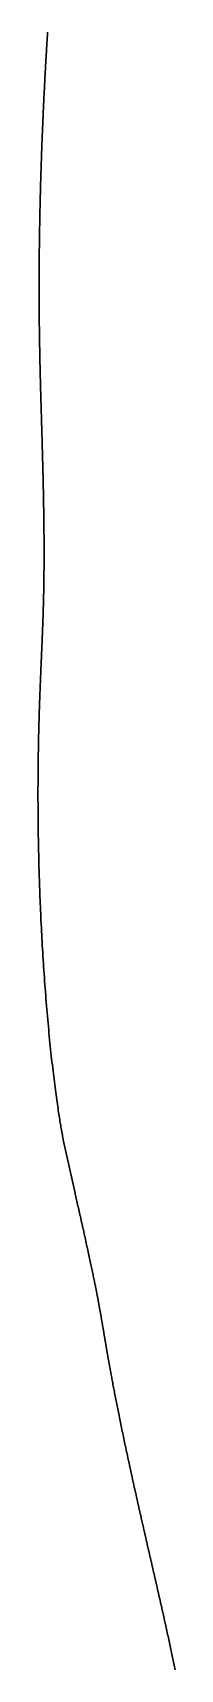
# Model space of a CAD drawing. Header units: inches. Extents: x 130170 to 284068, y 377793 to 804530.
# Drawn here: x 253816.7 to 253824, y 736692.6 to 736780 of the extents above; entities that cross this region are included whole.
import ezdxf

# ---------------------------------------------------------------- set-up
doc = ezdxf.new("R2010")
doc.units = ezdxf.units.IN
doc.header["$MEASUREMENT"] = 0
doc.layers.add('muni_il', color=7, linetype='Continuous')

msp = doc.modelspace()

# ---------------------------------------------------------------- linework, layer by layer
at = {"layer": 'muni_il'}
for points in [[(253817.194, 736780.073), (253817.19, 736780.019), (253817.187, 736779.965), (253817.184, 736779.91), (253817.18, 736779.856), (253817.177, 736779.802), (253817.174, 736779.747), (253817.17, 736779.692), (253817.167, 736779.637), (253817.163, 736779.582), (253817.16, 736779.527), (253817.157, 736779.471), (253817.153, 736779.416), (253817.15, 736779.36), (253817.147, 736779.304), (253817.143, 736779.248), (253817.14, 736779.192), (253817.137, 736779.135), (253817.133, 736779.079), (253817.13, 736779.022), (253817.127, 736778.965), (253817.123, 736778.908), (253817.12, 736778.851), (253817.117, 736778.794), (253817.113, 736778.736), (253817.11, 736778.679), (253817.107, 736778.621), (253817.103, 736778.563), (253817.1, 736778.505), (253817.097, 736778.447), (253817.094, 736778.388), (253817.09, 736778.33), (253817.087, 736778.271), (253817.084, 736778.212), (253817.08, 736778.153), (253817.077, 736778.094), (253817.074, 736778.035), (253817.071, 736777.976), (253817.067, 736777.916), (253817.064, 736777.856), (253817.061, 736777.796), (253817.058, 736777.736), (253817.054, 736777.676), (253817.051, 736777.616), (253817.048, 736777.555), (253817.045, 736777.495), (253817.042, 736777.434), (253817.039, 736777.373), (253817.035, 736777.312), (253817.032, 736777.251), (253817.029, 736777.189), (253817.026, 736777.128), (253817.023, 736777.066), (253817.02, 736777.004), (253817.016, 736776.942), (253817.013, 736776.88), (253817.01, 736776.818), (253817.007, 736776.755), (253817.004, 736776.693), (253817.001, 736776.63), (253816.998, 736776.568), (253816.995, 736776.505), (253816.992, 736776.442), (253816.989, 736776.378), (253816.986, 736776.315), (253816.983, 736776.251), (253816.98, 736776.188), (253816.977, 736776.124), (253816.974, 736776.06), (253816.971, 736775.996), (253816.968, 736775.932), (253816.965, 736775.868), (253816.962, 736775.803), (253816.959, 736775.739), (253816.956, 736775.674), (253816.953, 736775.61), (253816.95, 736775.545), (253816.948, 736775.48), (253816.945, 736775.415), (253816.942, 736775.349), (253816.939, 736775.284), (253816.936, 736775.219), (253816.934, 736775.153), (253816.931, 736775.087), (253816.928, 736775.022), (253816.925, 736774.956), (253816.922, 736774.89), (253816.92, 736774.824), (253816.917, 736774.758), (253816.914, 736774.691), (253816.912, 736774.625), (253816.909, 736774.558), (253816.906, 736774.492), (253816.904, 736774.425), (253816.901, 736774.358), (253816.899, 736774.292), (253816.896, 736774.225), (253816.893, 736774.158), (253816.891, 736774.091), (253816.888, 736774.023), (253816.886, 736773.956), (253816.883, 736773.889), (253816.881, 736773.821), (253816.879, 736773.754), (253816.876, 736773.686), (253816.874, 736773.619), (253816.871, 736773.551), (253816.869, 736773.484), (253816.867, 736773.416), (253816.864, 736773.348), (253816.862, 736773.28), (253816.86, 736773.212), (253816.857, 736773.144), (253816.855, 736773.076), (253816.853, 736773.008), (253816.85, 736772.94), (253816.848, 736772.872), (253816.846, 736772.804), (253816.844, 736772.735), (253816.842, 736772.667), (253816.84, 736772.599), (253816.838, 736772.53), (253816.835, 736772.462), (253816.833, 736772.394), (253816.831, 736772.325), (253816.829, 736772.257), (253816.827, 736772.189), (253816.825, 736772.12), (253816.823, 736772.052), (253816.821, 736771.983), (253816.82, 736771.915), (253816.818, 736771.846), (253816.816, 736771.778), (253816.814, 736771.709), (253816.812, 736771.641), (253816.81, 736771.572), (253816.809, 736771.504), (253816.807, 736771.435), (253816.805, 736771.367), (253816.803, 736771.299), (253816.802, 736771.23), (253816.8, 736771.162), (253816.798, 736771.094), (253816.797, 736771.025), (253816.795, 736770.957), (253816.793, 736770.889), (253816.792, 736770.821), (253816.79, 736770.753), (253816.789, 736770.684), (253816.787, 736770.616), (253816.786, 736770.548), (253816.784, 736770.48), (253816.783, 736770.412), (253816.782, 736770.345), (253816.78, 736770.277), (253816.779, 736770.209), (253816.777, 736770.141), (253816.776, 736770.074), (253816.775, 736770.006), (253816.774, 736769.939), (253816.772, 736769.871), (253816.771, 736769.804), (253816.77, 736769.737), (253816.769, 736769.67), (253816.768, 736769.602), (253816.766, 736769.536), (253816.765, 736769.469), (253816.764, 736769.402), (253816.763, 736769.335), (253816.762, 736769.268), (253816.761, 736769.202), (253816.76, 736769.135), (253816.759, 736769.069), (253816.758, 736769.003), (253816.758, 736768.937), (253816.757, 736768.871), (253816.756, 736768.805), (253816.755, 736768.739), (253816.754, 736768.673), (253816.753, 736768.607), (253816.753, 736768.542), (253816.752, 736768.477), (253816.751, 736768.411), (253816.75, 736768.346), (253816.75, 736768.281), (253816.749, 736768.216), (253816.748, 736768.152), (253816.748, 736768.087), (253816.747, 736768.022), (253816.747, 736767.958), (253816.746, 736767.894), (253816.746, 736767.83), (253816.745, 736767.766), (253816.745, 736767.702), (253816.744, 736767.638), (253816.744, 736767.575), (253816.744, 736767.512), (253816.743, 736767.448), (253816.743, 736767.385), (253816.742, 736767.322), (253816.742, 736767.259), (253816.742, 736767.197), (253816.742, 736767.134), (253816.741, 736767.072), (253816.741, 736767.01), (253816.741, 736766.948), (253816.741, 736766.886), (253816.741, 736766.824), (253816.74, 736766.762), (253816.74, 736766.701), (253816.74, 736766.64), (253816.74, 736766.579), (253816.74, 736766.518), (253816.74, 736766.457), (253816.74, 736766.396), (253816.74, 736766.336), (253816.74, 736766.275), (253816.74, 736766.215), (253816.74, 736766.155), (253816.74, 736766.095), (253816.741, 736766.036), (253816.741, 736765.976), (253816.741, 736765.917), (253816.741, 736765.857), (253816.741, 736765.798), (253816.741, 736765.74), (253816.742, 736765.681), (253816.742, 736765.622), (253816.742, 736765.564), (253816.742, 736765.506), (253816.743, 736765.448), (253816.743, 736765.39), (253816.743, 736765.332), (253816.744, 736765.274), (253816.744, 736765.217), (253816.745, 736765.16), (253816.745, 736765.103), (253816.745, 736765.046), (253816.746, 736764.989), (253816.746, 736764.932), (253816.747, 736764.876), (253816.747, 736764.82), (253816.748, 736764.764), (253816.748, 736764.708), (253816.749, 736764.652), (253816.749, 736764.596), (253816.75, 736764.541), (253816.751, 736764.485), (253816.751, 736764.43), (253816.752, 736764.375), (253816.753, 736764.32), (253816.753, 736764.265), (253816.754, 736764.211), (253816.755, 736764.156), (253816.755, 736764.102), (253816.756, 736764.048), (253816.757, 736763.993), (253816.758, 736763.94), (253816.758, 736763.886), (253816.759, 736763.832), (253816.76, 736763.779), (253816.761, 736763.725), (253816.762, 736763.672), (253816.762, 736763.619), (253816.763, 736763.566), (253816.764, 736763.513), (253816.765, 736763.461), (253816.766, 736763.408), (253816.767, 736763.356), (253816.768, 736763.303), (253816.769, 736763.251), (253816.77, 736763.199), (253816.771, 736763.147), (253816.772, 736763.095), (253816.773, 736763.044), (253816.774, 736762.992), (253816.775, 736762.94), (253816.776, 736762.889), (253816.777, 736762.838), (253816.778, 736762.787), (253816.779, 736762.736), (253816.78, 736762.685), (253816.781, 736762.634), (253816.782, 736762.583), (253816.783, 736762.532), (253816.784, 736762.482), (253816.785, 736762.431), (253816.786, 736762.381), (253816.787, 736762.331), (253816.788, 736762.281), (253816.79, 736762.23), (253816.791, 736762.18), (253816.792, 736762.13), (253816.793, 736762.08), (253816.794, 736762.031), (253816.796, 736761.981), (253816.797, 736761.931), (253816.798, 736761.882), (253816.799, 736761.832), (253816.8, 736761.783), (253816.802, 736761.734), (253816.803, 736761.684), (253816.804, 736761.635), (253816.805, 736761.586), (253816.807, 736761.537), (253816.808, 736761.488), (253816.809, 736761.439), (253816.81, 736761.39), (253816.812, 736761.341), (253816.813, 736761.292), (253816.814, 736761.243), (253816.816, 736761.195), (253816.817, 736761.146), (253816.818, 736761.097), (253816.819, 736761.049), (253816.821, 736761), (253816.822, 736760.952), (253816.823, 736760.903), (253816.825, 736760.854), (253816.826, 736760.806), (253816.827, 736760.758), (253816.829, 736760.709), (253816.83, 736760.661), (253816.831, 736760.613), (253816.833, 736760.564), (253816.834, 736760.516), (253816.836, 736760.468), (253816.837, 736760.419), (253816.838, 736760.371), (253816.84, 736760.323), (253816.841, 736760.275), (253816.842, 736760.227), (253816.844, 736760.178), (253816.845, 736760.13), (253816.847, 736760.082), (253816.848, 736760.034), (253816.849, 736759.986), (253816.851, 736759.937), (253816.852, 736759.889), (253816.854, 736759.841), (253816.855, 736759.793), (253816.856, 736759.745), (253816.858, 736759.696), (253816.859, 736759.648), (253816.861, 736759.6), (253816.862, 736759.552), (253816.864, 736759.504), (253816.865, 736759.455), (253816.866, 736759.407), (253816.868, 736759.359), (253816.869, 736759.311), (253816.871, 736759.262), (253816.872, 736759.214), (253816.873, 736759.166), (253816.875, 736759.117), (253816.876, 736759.069), (253816.878, 736759.02), (253816.879, 736758.972), (253816.88, 736758.924), (253816.882, 736758.875), (253816.883, 736758.827), (253816.885, 736758.778), (253816.886, 736758.73), (253816.888, 736758.681), (253816.889, 736758.633), (253816.89, 736758.584), (253816.892, 736758.535), (253816.893, 736758.487), (253816.895, 736758.438), (253816.896, 736758.389), (253816.897, 736758.341), (253816.899, 736758.292), (253816.9, 736758.243), (253816.901, 736758.194), (253816.903, 736758.145), (253816.904, 736758.096), (253816.905, 736758.047), (253816.907, 736757.999), (253816.908, 736757.95), (253816.91, 736757.9), (253816.911, 736757.851), (253816.912, 736757.802), (253816.914, 736757.753), (253816.915, 736757.704), (253816.916, 736757.655), (253816.918, 736757.606), (253816.919, 736757.556), (253816.92, 736757.507), (253816.922, 736757.458), (253816.923, 736757.408), (253816.924, 736757.359), (253816.926, 736757.31), (253816.927, 736757.26), (253816.928, 736757.211), (253816.93, 736757.161), (253816.931, 736757.112), (253816.932, 736757.062), (253816.934, 736757.012), (253816.935, 736756.963), (253816.936, 736756.913), (253816.937, 736756.863), (253816.939, 736756.814), (253816.94, 736756.764), (253816.941, 736756.714), (253816.942, 736756.664), (253816.943, 736756.614), (253816.945, 736756.564), (253816.946, 736756.514), (253816.947, 736756.464), (253816.948, 736756.415), (253816.95, 736756.365), (253816.951, 736756.315), (253816.952, 736756.264), (253816.953, 736756.214), (253816.954, 736756.164), (253816.955, 736756.114), (253816.956, 736756.064), (253816.957, 736756.014), (253816.959, 736755.964), (253816.96, 736755.913), (253816.961, 736755.863), (253816.962, 736755.813), (253816.963, 736755.763), (253816.964, 736755.712), (253816.965, 736755.662), (253816.966, 736755.612), (253816.967, 736755.561), (253816.968, 736755.511), (253816.969, 736755.461), (253816.97, 736755.41), (253816.971, 736755.36), (253816.972, 736755.309), (253816.973, 736755.259), (253816.974, 736755.209), (253816.975, 736755.158), (253816.976, 736755.108), (253816.977, 736755.057), (253816.978, 736755.007), (253816.979, 736754.956), (253816.98, 736754.906), (253816.981, 736754.855), (253816.982, 736754.805), (253816.982, 736754.754), (253816.983, 736754.704), (253816.984, 736754.653), (253816.985, 736754.603), (253816.986, 736754.552), (253816.986, 736754.502), (253816.987, 736754.451), (253816.988, 736754.401), (253816.989, 736754.35), (253816.99, 736754.299), (253816.99, 736754.249), (253816.991, 736754.199), (253816.992, 736754.148), (253816.992, 736754.098), (253816.993, 736754.047), (253816.994, 736753.997), (253816.994, 736753.946), (253816.995, 736753.896), (253816.995, 736753.845), (253816.996, 736753.795), (253816.997, 736753.744), (253816.997, 736753.694), (253816.998, 736753.643), (253816.998, 736753.593), (253816.999, 736753.543), (253816.999, 736753.492), (253817, 736753.442), (253817, 736753.391), (253817.001, 736753.341), (253817.001, 736753.291), (253817.001, 736753.24), (253817.002, 736753.19), (253817.002, 736753.14), (253817.002, 736753.09), (253817.003, 736753.039), (253817.003, 736752.989), (253817.003, 736752.939), (253817.004, 736752.888), (253817.004, 736752.838), (253817.004, 736752.788), (253817.004, 736752.738), (253817.005, 736752.688), (253817.005, 736752.638), (253817.005, 736752.588), (253817.005, 736752.538), (253817.005, 736752.488), (253817.005, 736752.438), (253817.005, 736752.387), (253817.005, 736752.337), (253817.005, 736752.287), (253817.005, 736752.237), (253817.005, 736752.188), (253817.005, 736752.137), (253817.005, 736752.088), (253817.005, 736752.038), (253817.005, 736751.988), (253817.005, 736751.938), (253817.005, 736751.888), (253817.005, 736751.838), (253817.004, 736751.788), (253817.004, 736751.739), (253817.004, 736751.689), (253817.004, 736751.639), (253817.004, 736751.589), (253817.003, 736751.539), (253817.003, 736751.49), (253817.003, 736751.44), (253817.002, 736751.39), (253817.002, 736751.341), (253817.001, 736751.291), (253817.001, 736751.241), (253817, 736751.191), (253817, 736751.142), (253816.999, 736751.092), (253816.999, 736751.042), (253816.998, 736750.992), (253816.998, 736750.943), (253816.997, 736750.893), (253816.997, 736750.843), (253816.996, 736750.794), (253816.995, 736750.744), (253816.994, 736750.694), (253816.994, 736750.645), (253816.993, 736750.595), (253816.992, 736750.545), (253816.991, 736750.495), (253816.991, 736750.445), (253816.99, 736750.396), (253816.989, 736750.346), (253816.988, 736750.296), (253816.987, 736750.246), (253816.986, 736750.196), (253816.985, 736750.146), (253816.984, 736750.096), (253816.983, 736750.046), (253816.982, 736749.996), (253816.981, 736749.946), (253816.98, 736749.896), (253816.978, 736749.845), (253816.977, 736749.795), (253816.976, 736749.745), (253816.975, 736749.695), (253816.974, 736749.644), (253816.972, 736749.594), (253816.971, 736749.543), (253816.97, 736749.493), (253816.968, 736749.442), (253816.967, 736749.391), (253816.965, 736749.34), (253816.964, 736749.289), (253816.963, 736749.238), (253816.961, 736749.187), (253816.959, 736749.136), (253816.958, 736749.085), (253816.956, 736749.033), (253816.955, 736748.982), (253816.953, 736748.93), (253816.951, 736748.879), (253816.95, 736748.827), (253816.948, 736748.775), (253816.946, 736748.723), (253816.944, 736748.67), (253816.943, 736748.618), (253816.941, 736748.566), (253816.939, 736748.513), (253816.937, 736748.46), (253816.935, 736748.407), (253816.933, 736748.354), (253816.931, 736748.3), (253816.929, 736748.247), (253816.927, 736748.193), (253816.925, 736748.139), (253816.923, 736748.085), (253816.921, 736748.031), (253816.919, 736747.976), (253816.917, 736747.922), (253816.915, 736747.867), (253816.912, 736747.811), (253816.91, 736747.756), (253816.908, 736747.7), (253816.905, 736747.644), (253816.903, 736747.588), (253816.901, 736747.532), (253816.899, 736747.475), (253816.896, 736747.418), (253816.894, 736747.361), (253816.891, 736747.303), (253816.889, 736747.245), (253816.886, 736747.187), (253816.884, 736747.128), (253816.882, 736747.07), (253816.879, 736747.01), (253816.876, 736746.951), (253816.874, 736746.891), (253816.871, 736746.83), (253816.869, 736746.77), (253816.866, 736746.709), (253816.863, 736746.647), (253816.861, 736746.585), (253816.858, 736746.523), (253816.855, 736746.46), (253816.853, 736746.397), (253816.85, 736746.333), (253816.847, 736746.269), (253816.844, 736746.205), (253816.841, 736746.14), (253816.839, 736746.074), (253816.836, 736746.008), (253816.833, 736745.942), (253816.83, 736745.874), (253816.827, 736745.807), (253816.824, 736745.739), (253816.822, 736745.67), (253816.819, 736745.6), (253816.816, 736745.531), (253816.813, 736745.46), (253816.81, 736745.389), (253816.807, 736745.317), (253816.804, 736745.245), (253816.801, 736745.171), (253816.798, 736745.098), (253816.795, 736745.023), (253816.793, 736744.948), (253816.79, 736744.872), (253816.787, 736744.796), (253816.784, 736744.718), (253816.781, 736744.64), (253816.778, 736744.561), (253816.775, 736744.482), (253816.772, 736744.401), (253816.769, 736744.32), (253816.766, 736744.238), (253816.763, 736744.155), (253816.761, 736744.071), (253816.758, 736743.986), (253816.755, 736743.901), (253816.752, 736743.814), (253816.749, 736743.727), (253816.747, 736743.638), (253816.744, 736743.549), (253816.741, 736743.459), (253816.739, 736743.368), (253816.736, 736743.275), (253816.733, 736743.182), (253816.731, 736743.088), (253816.728, 736742.992), (253816.725, 736742.896), (253816.723, 736742.798), (253816.721, 736742.7), (253816.718, 736742.6), (253816.716, 736742.5), (253816.713, 736742.398), (253816.711, 736742.295), (253816.709, 736742.19), (253816.707, 736742.085), (253816.705, 736741.978), (253816.703, 736741.871), (253816.701, 736741.762), (253816.699, 736741.651), (253816.697, 736741.54), (253816.695, 736741.427), (253816.694, 736741.313), (253816.692, 736741.198), (253816.691, 736741.081), (253816.689, 736740.963), (253816.688, 736740.844), (253816.687, 736740.723), (253816.686, 736740.601), (253816.684, 736740.478), (253816.684, 736740.353), (253816.683, 736740.227), (253816.682, 736740.1), (253816.681, 736739.971), (253816.681, 736739.841), (253816.68, 736739.71), (253816.68, 736739.577), (253816.68, 736739.442), (253816.68, 736739.307), (253816.68, 736739.169), (253816.68, 736739.031), (253816.681, 736738.891), (253816.681, 736738.749), (253816.682, 736738.606), (253816.683, 736738.462), (253816.684, 736738.316), (253816.685, 736738.169), (253816.686, 736738.021), (253816.688, 736737.871), (253816.689, 736737.719), (253816.691, 736737.566), (253816.693, 736737.412), (253816.696, 736737.256), (253816.698, 736737.099), (253816.701, 736736.941), (253816.703, 736736.781), (253816.706, 736736.62), (253816.71, 736736.457), (253816.713, 736736.294), (253816.717, 736736.128), (253816.721, 736735.962), (253816.725, 736735.794), (253816.729, 736735.625), (253816.734, 736735.455), (253816.738, 736735.284), (253816.743, 736735.111), (253816.749, 736734.937), (253816.754, 736734.762), (253816.76, 736734.586), (253816.766, 736734.409), (253816.772, 736734.231), (253816.779, 736734.052), (253816.786, 736733.871), (253816.793, 736733.69), (253816.8, 736733.508), (253816.808, 736733.325), (253816.816, 736733.141), (253816.824, 736732.956), (253816.832, 736732.771), (253816.841, 736732.585), (253816.85, 736732.398), (253816.859, 736732.21), (253816.869, 736732.022), (253816.879, 736731.834), (253816.889, 736731.645), (253816.899, 736731.455), (253816.91, 736731.265), (253816.921, 736731.075), (253816.933, 736730.884), (253816.944, 736730.693), (253816.956, 736730.503), (253816.968, 736730.312), (253816.981, 736730.121), (253816.994, 736729.93), (253817.007, 736729.739), (253817.02, 736729.548), (253817.034, 736729.357), (253817.048, 736729.167), (253817.062, 736728.977), (253817.076, 736728.788), (253817.091, 736728.599), (253817.106, 736728.411), (253817.121, 736728.223), (253817.136, 736728.036), (253817.152, 736727.85), (253817.168, 736727.664), (253817.184, 736727.48), (253817.201, 736727.297), (253817.217, 736727.114), (253817.234, 736726.933), (253817.251, 736726.754), (253817.268, 736726.575), (253817.285, 736726.398), (253817.303, 736726.223), (253817.32, 736726.049), (253817.338, 736725.877), (253817.356, 736725.706), (253817.374, 736725.538), (253817.392, 736725.371), (253817.41, 736725.206), (253817.428, 736725.044), (253817.447, 736724.883), (253817.465, 736724.725), (253817.483, 736724.569), (253817.502, 736724.415), (253817.52, 736724.264), (253817.538, 736724.116), (253817.557, 736723.97), (253817.575, 736723.827), (253817.593, 736723.687), (253817.611, 736723.549), (253817.629, 736723.414), (253817.646, 736723.283), (253817.664, 736723.154), (253817.681, 736723.029), (253817.698, 736722.907), (253817.715, 736722.788), (253817.732, 736722.672), (253817.749, 736722.56), (253817.765, 736722.451), (253817.781, 736722.345), (253817.796, 736722.243), (253817.811, 736722.145), (253817.826, 736722.05), (253817.841, 736721.959), (253817.855, 736721.871), (253817.868, 736721.787), (253817.882, 736721.706), (253817.895, 736721.63), (253817.907, 736721.556), (253817.919, 736721.487), (253817.93, 736721.421), (253817.941, 736721.358), (253817.952, 736721.299), (253817.962, 736721.244), (253817.971, 736721.191), (253817.98, 736721.143), (253817.989, 736721.097), (253817.997, 736721.054), (253818.004, 736721.015), (253818.011, 736720.978), (253818.018, 736720.944), (253818.024, 736720.912), (253818.029, 736720.883), (253818.657, 736718.022), (253818.672, 736717.958), (253818.682, 736717.914), (253818.694, 736717.862), (253818.708, 736717.803), (253818.723, 736717.738), (253818.739, 736717.667), (253818.756, 736717.592), (253818.774, 736717.513), (253818.793, 736717.429), (253818.813, 736717.342), (253818.834, 736717.252), (253818.854, 736717.16), (253818.876, 736717.066), (253818.898, 736716.969), (253818.92, 736716.872), (253818.942, 736716.773), (253818.964, 736716.673), (253818.987, 736716.572), (253819.01, 736716.47), (253819.033, 736716.369), (253819.055, 736716.267), (253819.078, 736716.165), (253819.101, 736716.064), (253819.123, 736715.963), (253819.146, 736715.862), (253819.168, 736715.761), (253819.19, 736715.662), (253819.212, 736715.563), (253819.233, 736715.465), (253819.255, 736715.368), (253819.276, 736715.272), (253819.296, 736715.177), (253819.317, 736715.083), (253819.337, 736714.99), (253819.357, 736714.899), (253819.377, 736714.808), (253819.396, 736714.719), (253819.415, 736714.631), (253819.434, 736714.544), (253819.452, 736714.459), (253819.47, 736714.374), (253819.488, 736714.291), (253819.505, 736714.21), (253819.522, 736714.129), (253819.539, 736714.05), (253819.555, 736713.972), (253819.572, 736713.896), (253819.587, 736713.82), (253819.603, 736713.746), (253819.618, 736713.673), (253819.633, 736713.601), (253819.648, 736713.531), (253819.662, 736713.461), (253819.676, 736713.393), (253819.69, 736713.325), (253819.703, 736713.259), (253819.716, 736713.194), (253819.729, 736713.13), (253819.742, 736713.067), (253819.755, 736713.004), (253819.767, 736712.943), (253819.779, 736712.883), (253819.791, 736712.823), (253819.802, 736712.765), (253819.813, 736712.707), (253819.824, 736712.65), (253819.835, 736712.594), (253819.846, 736712.538), (253819.857, 736712.484), (253819.867, 736712.43), (253819.877, 736712.376), (253819.887, 736712.324), (253819.897, 736712.272), (253819.907, 736712.22), (253819.916, 736712.169), (253819.925, 736712.118), (253819.935, 736712.068), (253819.944, 736712.019), (253819.953, 736711.97), (253819.962, 736711.921), (253819.97, 736711.873), (253819.979, 736711.825), (253819.987, 736711.777), (253819.996, 736711.73), (253820.004, 736711.683), (253820.013, 736711.636), (253820.021, 736711.589), (253820.029, 736711.543), (253820.037, 736711.497), (253820.045, 736711.451), (253820.053, 736711.405), (253820.061, 736711.359), (253820.069, 736711.313), (253820.077, 736711.267), (253820.084, 736711.221), (253820.092, 736711.176), (253820.1, 736711.13), (253820.108, 736711.084), (253820.116, 736711.038), (253820.123, 736710.992), (253820.131, 736710.946), (253820.139, 736710.9), (253820.147, 736710.853), (253820.155, 736710.807), (253820.163, 736710.76), (253820.17, 736710.713), (253820.178, 736710.666), (253820.186, 736710.618), (253820.194, 736710.57), (253820.202, 736710.522), (253820.21, 736710.474), (253820.219, 736710.425), (253820.227, 736710.376), (253820.235, 736710.327), (253820.243, 736710.277), (253820.252, 736710.226), (253820.26, 736710.176), (253820.269, 736710.124), (253820.278, 736710.073), (253820.287, 736710.021), (253820.295, 736709.968), (253820.304, 736709.915), (253820.314, 736709.861), (253820.323, 736709.807), (253820.332, 736709.752), (253820.342, 736709.697), (253820.351, 736709.641), (253820.361, 736709.585), (253820.371, 736709.528), (253820.381, 736709.47), (253820.391, 736709.412), (253820.401, 736709.353), (253820.412, 736709.294), (253820.422, 736709.233), (253820.433, 736709.173), (253820.444, 736709.111), (253820.455, 736709.049), (253820.466, 736708.986), (253820.477, 736708.922), (253820.489, 736708.858), (253820.5, 736708.793), (253820.512, 736708.727), (253820.524, 736708.661), (253820.536, 736708.594), (253820.549, 736708.526), (253820.561, 736708.457), (253820.574, 736708.388), (253820.587, 736708.318), (253820.6, 736708.247), (253820.613, 736708.175), (253820.627, 736708.102), (253820.64, 736708.029), (253820.654, 736707.955), (253820.668, 736707.881), (253820.683, 736707.805), (253820.697, 736707.729), (253820.712, 736707.652), (253820.726, 736707.574), (253820.741, 736707.496), (253820.757, 736707.417), (253820.772, 736707.337), (253820.788, 736707.256), (253820.803, 736707.174), (253820.819, 736707.092), (253820.836, 736707.009), (253820.852, 736706.926), (253820.869, 736706.841), (253820.885, 736706.756), (253820.903, 736706.67), (253820.92, 736706.584), (253820.937, 736706.496), (253820.955, 736706.408), (253820.972, 736706.319), (253820.99, 736706.23), (253821.009, 736706.14), (253821.027, 736706.049), (253821.046, 736705.958), (253821.064, 736705.866), (253821.083, 736705.773), (253821.102, 736705.68), (253821.122, 736705.586), (253821.141, 736705.491), (253821.161, 736705.396), (253821.181, 736705.3), (253821.201, 736705.204), (253821.221, 736705.107), (253821.241, 736705.009), (253821.262, 736704.911), (253821.283, 736704.812), (253821.303, 736704.713), (253821.324, 736704.614), (253821.346, 736704.513), (253821.367, 736704.413), (253821.389, 736704.311), (253821.41, 736704.21), (253821.432, 736704.108), (253821.454, 736704.005), (253821.476, 736703.902), (253821.498, 736703.799), (253821.521, 736703.695), (253821.543, 736703.591), (253821.566, 736703.487), (253821.589, 736703.382), (253821.611, 736703.276), (253821.635, 736703.171), (253821.658, 736703.065), (253821.681, 736702.959), (253821.704, 736702.852), (253821.728, 736702.746), (253821.751, 736702.639), (253821.775, 736702.531), (253821.799, 736702.424), (253821.822, 736702.316), (253821.846, 736702.208), (253821.87, 736702.1), (253821.894, 736701.992), (253821.919, 736701.884), (253821.943, 736701.775), (253821.967, 736701.667), (253821.991, 736701.558), (253822.016, 736701.449), (253822.04, 736701.34), (253822.065, 736701.231), (253822.089, 736701.122), (253822.114, 736701.013), (253822.139, 736700.904), (253822.163, 736700.795), (253822.188, 736700.686), (253822.213, 736700.577), (253822.237, 736700.467), (253822.262, 736700.358), (253822.287, 736700.249), (253822.311, 736700.14), (253822.336, 736700.031), (253822.361, 736699.923), (253822.386, 736699.814), (253822.411, 736699.705), (253822.435, 736699.597), (253822.46, 736699.489), (253822.485, 736699.38), (253822.51, 736699.272), (253822.534, 736699.165), (253822.559, 736699.057), (253822.583, 736698.95), (253822.608, 736698.842), (253822.633, 736698.735), (253822.657, 736698.629), (253822.681, 736698.522), (253822.706, 736698.416), (253822.73, 736698.31), (253822.754, 736698.204), (253822.778, 736698.098), (253822.803, 736697.993), (253822.827, 736697.888), (253822.851, 736697.784), (253822.874, 736697.679), (253822.898, 736697.575), (253822.922, 736697.472), (253822.946, 736697.368), (253822.969, 736697.265), (253822.993, 736697.163), (253823.016, 736697.06), (253823.039, 736696.958), (253823.062, 736696.857), (253823.085, 736696.756), (253823.108, 736696.655), (253823.131, 736696.554), (253823.154, 736696.454), (253823.177, 736696.354), (253823.199, 736696.255), (253823.221, 736696.156), (253823.244, 736696.058), (253823.266, 736695.96), (253823.288, 736695.862), (253823.31, 736695.765), (253823.331, 736695.668), (253823.353, 736695.572), (253823.374, 736695.476), (253823.396, 736695.38), (253823.417, 736695.285), (253823.438, 736695.191), (253823.459, 736695.097), (253823.479, 736695.003), (253823.5, 736694.91), (253823.52, 736694.817), (253823.541, 736694.724), (253823.561, 736694.632), (253823.581, 736694.541), (253823.6, 736694.45), (253823.62, 736694.359), (253823.64, 736694.269), (253823.659, 736694.179), (253823.678, 736694.09), (253823.697, 736694.001), (253823.716, 736693.913), (253823.735, 736693.825), (253823.753, 736693.738), (253823.771, 736693.65), (253823.79, 736693.564), (253823.808, 736693.478), (253823.825, 736693.392), (253823.843, 736693.307), (253823.86, 736693.222), (253823.878, 736693.138), (253823.895, 736693.054), (253823.912, 736692.97), (253823.929, 736692.887), (253823.945, 736692.805), (253823.962, 736692.722), (253823.978, 736692.64), (253823.994, 736692.559)], [(253823.994, 736692.559), (253823.978, 736692.64), (253823.962, 736692.722), (253823.945, 736692.805), (253823.929, 736692.887), (253823.912, 736692.97), (253823.895, 736693.054), (253823.878, 736693.138), (253823.86, 736693.222), (253823.843, 736693.307), (253823.825, 736693.392), (253823.808, 736693.478), (253823.79, 736693.564), (253823.771, 736693.65), (253823.753, 736693.738), (253823.735, 736693.825), (253823.716, 736693.913), (253823.697, 736694.001), (253823.678, 736694.09), (253823.659, 736694.179), (253823.64, 736694.269), (253823.62, 736694.359), (253823.6, 736694.45), (253823.581, 736694.541), (253823.561, 736694.632), (253823.541, 736694.724), (253823.52, 736694.817), (253823.5, 736694.91), (253823.479, 736695.003), (253823.459, 736695.097), (253823.438, 736695.191), (253823.417, 736695.285), (253823.396, 736695.38), (253823.374, 736695.476), (253823.353, 736695.572), (253823.331, 736695.668), (253823.31, 736695.765), (253823.288, 736695.862), (253823.266, 736695.96), (253823.244, 736696.058), (253823.221, 736696.156), (253823.199, 736696.255), (253823.177, 736696.354), (253823.154, 736696.454), (253823.131, 736696.554), (253823.108, 736696.655), (253823.085, 736696.756), (253823.062, 736696.857), (253823.039, 736696.958), (253823.016, 736697.06), (253822.993, 736697.163), (253822.969, 736697.265), (253822.946, 736697.368), (253822.922, 736697.472), (253822.898, 736697.575), (253822.874, 736697.679), (253822.851, 736697.784), (253822.827, 736697.888), (253822.803, 736697.993), (253822.778, 736698.098), (253822.754, 736698.204), (253822.73, 736698.31), (253822.706, 736698.416), (253822.681, 736698.522), (253822.657, 736698.629), (253822.633, 736698.735), (253822.608, 736698.842), (253822.583, 736698.95), (253822.559, 736699.057), (253822.534, 736699.165), (253822.51, 736699.272), (253822.485, 736699.38), (253822.46, 736699.489), (253822.435, 736699.597), (253822.411, 736699.705), (253822.386, 736699.814), (253822.361, 736699.923), (253822.336, 736700.031), (253822.311, 736700.14), (253822.287, 736700.249), (253822.262, 736700.358), (253822.237, 736700.467), (253822.213, 736700.577), (253822.188, 736700.686), (253822.163, 736700.795), (253822.139, 736700.904), (253822.114, 736701.013), (253822.089, 736701.122), (253822.065, 736701.231), (253822.04, 736701.34), (253822.016, 736701.449), (253821.991, 736701.558), (253821.967, 736701.667), (253821.943, 736701.775), (253821.919, 736701.884), (253821.894, 736701.992), (253821.87, 736702.1), (253821.846, 736702.208), (253821.822, 736702.316), (253821.799, 736702.424), (253821.775, 736702.531), (253821.751, 736702.639), (253821.728, 736702.746), (253821.704, 736702.852), (253821.681, 736702.959), (253821.658, 736703.065), (253821.635, 736703.171), (253821.611, 736703.276), (253821.589, 736703.382), (253821.566, 736703.487), (253821.543, 736703.591), (253821.521, 736703.695), (253821.498, 736703.799), (253821.476, 736703.902), (253821.454, 736704.005), (253821.432, 736704.108), (253821.41, 736704.21), (253821.389, 736704.311), (253821.367, 736704.413), (253821.346, 736704.513), (253821.324, 736704.614), (253821.303, 736704.713), (253821.283, 736704.812), (253821.262, 736704.911), (253821.241, 736705.009), (253821.221, 736705.107), (253821.201, 736705.204), (253821.181, 736705.3), (253821.161, 736705.396), (253821.141, 736705.491), (253821.122, 736705.586), (253821.102, 736705.68), (253821.083, 736705.773), (253821.064, 736705.866), (253821.046, 736705.958), (253821.027, 736706.049), (253821.009, 736706.14), (253820.99, 736706.23), (253820.972, 736706.319), (253820.955, 736706.408), (253820.937, 736706.496), (253820.92, 736706.584), (253820.903, 736706.67), (253820.885, 736706.756), (253820.869, 736706.841), (253820.852, 736706.926), (253820.836, 736707.009), (253820.819, 736707.092), (253820.803, 736707.174), (253820.788, 736707.256), (253820.772, 736707.337), (253820.757, 736707.417), (253820.741, 736707.496), (253820.726, 736707.574), (253820.712, 736707.652), (253820.697, 736707.729), (253820.683, 736707.805), (253820.668, 736707.881), (253820.654, 736707.955), (253820.64, 736708.029), (253820.627, 736708.102), (253820.613, 736708.175), (253820.6, 736708.247), (253820.587, 736708.318), (253820.574, 736708.388), (253820.561, 736708.457), (253820.549, 736708.526), (253820.536, 736708.594), (253820.524, 736708.661), (253820.512, 736708.727), (253820.5, 736708.793), (253820.489, 736708.858), (253820.477, 736708.922), (253820.466, 736708.986), (253820.455, 736709.049), (253820.444, 736709.111), (253820.433, 736709.173), (253820.422, 736709.233), (253820.412, 736709.294), (253820.401, 736709.353), (253820.391, 736709.412), (253820.381, 736709.47), (253820.371, 736709.528), (253820.361, 736709.585), (253820.351, 736709.641), (253820.342, 736709.697), (253820.332, 736709.752), (253820.323, 736709.807), (253820.314, 736709.861), (253820.304, 736709.915), (253820.295, 736709.968), (253820.287, 736710.021), (253820.278, 736710.073), (253820.269, 736710.124), (253820.26, 736710.176), (253820.252, 736710.226), (253820.243, 736710.277), (253820.235, 736710.327), (253820.227, 736710.376), (253820.219, 736710.425), (253820.21, 736710.474), (253820.202, 736710.522), (253820.194, 736710.57), (253820.186, 736710.618), (253820.178, 736710.666), (253820.17, 736710.713), (253820.163, 736710.76), (253820.155, 736710.807), (253820.147, 736710.853), (253820.139, 736710.9), (253820.131, 736710.946), (253820.123, 736710.992), (253820.116, 736711.038), (253820.108, 736711.084), (253820.1, 736711.13), (253820.092, 736711.176), (253820.084, 736711.221), (253820.077, 736711.267), (253820.069, 736711.313), (253820.061, 736711.359), (253820.053, 736711.405), (253820.045, 736711.451), (253820.037, 736711.497), (253820.029, 736711.543), (253820.021, 736711.589), (253820.013, 736711.636), (253820.004, 736711.683), (253819.996, 736711.73), (253819.987, 736711.777), (253819.979, 736711.825), (253819.97, 736711.873), (253819.962, 736711.921), (253819.953, 736711.97), (253819.944, 736712.019), (253819.935, 736712.068), (253819.925, 736712.118), (253819.916, 736712.169), (253819.907, 736712.22), (253819.897, 736712.272), (253819.887, 736712.324), (253819.877, 736712.376), (253819.867, 736712.43), (253819.857, 736712.484), (253819.846, 736712.538), (253819.835, 736712.594), (253819.824, 736712.65), (253819.813, 736712.707), (253819.802, 736712.765), (253819.791, 736712.823), (253819.779, 736712.883), (253819.767, 736712.943), (253819.755, 736713.004), (253819.742, 736713.067), (253819.729, 736713.13), (253819.716, 736713.194), (253819.703, 736713.259), (253819.69, 736713.325), (253819.676, 736713.393), (253819.662, 736713.461), (253819.648, 736713.531), (253819.633, 736713.601), (253819.618, 736713.673), (253819.603, 736713.746), (253819.587, 736713.82), (253819.572, 736713.896), (253819.555, 736713.972), (253819.539, 736714.05), (253819.522, 736714.129), (253819.505, 736714.21), (253819.488, 736714.291), (253819.47, 736714.374), (253819.452, 736714.459), (253819.434, 736714.544), (253819.415, 736714.631), (253819.396, 736714.719), (253819.377, 736714.808), (253819.357, 736714.899), (253819.337, 736714.99), (253819.317, 736715.083), (253819.296, 736715.177), (253819.276, 736715.272), (253819.255, 736715.368), (253819.233, 736715.465), (253819.212, 736715.563), (253819.19, 736715.662), (253819.168, 736715.761), (253819.146, 736715.862), (253819.123, 736715.963), (253819.101, 736716.064), (253819.078, 736716.165), (253819.055, 736716.267), (253819.033, 736716.369), (253819.01, 736716.47), (253818.987, 736716.572), (253818.964, 736716.673), (253818.942, 736716.773), (253818.92, 736716.872), (253818.898, 736716.969), (253818.876, 736717.066), (253818.854, 736717.16), (253818.834, 736717.252), (253818.813, 736717.342), (253818.793, 736717.429), (253818.774, 736717.513), (253818.756, 736717.592), (253818.739, 736717.667), (253818.723, 736717.738), (253818.708, 736717.803), (253818.694, 736717.862), (253818.682, 736717.914), (253818.672, 736717.958), (253818.657, 736718.022), (253818.029, 736720.883), (253818.024, 736720.912), (253818.018, 736720.944), (253818.011, 736720.978), (253818.004, 736721.015), (253817.997, 736721.054), (253817.989, 736721.097), (253817.98, 736721.143), (253817.971, 736721.191), (253817.962, 736721.244), (253817.952, 736721.299), (253817.941, 736721.358), (253817.93, 736721.421), (253817.919, 736721.487), (253817.907, 736721.556), (253817.895, 736721.63), (253817.882, 736721.706), (253817.868, 736721.787), (253817.855, 736721.871), (253817.841, 736721.959), (253817.826, 736722.05), (253817.811, 736722.145), (253817.796, 736722.243), (253817.781, 736722.345), (253817.765, 736722.451), (253817.749, 736722.56), (253817.732, 736722.672), (253817.715, 736722.788), (253817.698, 736722.907), (253817.681, 736723.029), (253817.664, 736723.154), (253817.646, 736723.283), (253817.629, 736723.414), (253817.611, 736723.549), (253817.593, 736723.687), (253817.575, 736723.827), (253817.557, 736723.97), (253817.538, 736724.116), (253817.52, 736724.264), (253817.502, 736724.415), (253817.483, 736724.569), (253817.465, 736724.725), (253817.447, 736724.883), (253817.428, 736725.044), (253817.41, 736725.206), (253817.392, 736725.371), (253817.374, 736725.538), (253817.356, 736725.706), (253817.338, 736725.877), (253817.32, 736726.049), (253817.303, 736726.223), (253817.285, 736726.398), (253817.268, 736726.575), (253817.251, 736726.754), (253817.234, 736726.933), (253817.217, 736727.114), (253817.201, 736727.297), (253817.184, 736727.48), (253817.168, 736727.664), (253817.152, 736727.85), (253817.136, 736728.036), (253817.121, 736728.223), (253817.106, 736728.411), (253817.091, 736728.599), (253817.076, 736728.788), (253817.062, 736728.977), (253817.048, 736729.167), (253817.034, 736729.357), (253817.02, 736729.548), (253817.007, 736729.739), (253816.994, 736729.93), (253816.981, 736730.121), (253816.968, 736730.312), (253816.956, 736730.503), (253816.944, 736730.693), (253816.933, 736730.884), (253816.921, 736731.075), (253816.91, 736731.265), (253816.899, 736731.455), (253816.889, 736731.645), (253816.879, 736731.834), (253816.869, 736732.022), (253816.859, 736732.21), (253816.85, 736732.398), (253816.841, 736732.585), (253816.832, 736732.771), (253816.824, 736732.956), (253816.816, 736733.141), (253816.808, 736733.325), (253816.8, 736733.508), (253816.793, 736733.69), (253816.786, 736733.871), (253816.779, 736734.052), (253816.772, 736734.231), (253816.766, 736734.409), (253816.76, 736734.586), (253816.754, 736734.762), (253816.749, 736734.937), (253816.743, 736735.111), (253816.738, 736735.284), (253816.734, 736735.455), (253816.729, 736735.625), (253816.725, 736735.794), (253816.721, 736735.962), (253816.717, 736736.128), (253816.713, 736736.294), (253816.71, 736736.457), (253816.706, 736736.62), (253816.703, 736736.781), (253816.701, 736736.941), (253816.698, 736737.099), (253816.696, 736737.256), (253816.693, 736737.412), (253816.691, 736737.566), (253816.689, 736737.719), (253816.688, 736737.871), (253816.686, 736738.021), (253816.685, 736738.169), (253816.684, 736738.316), (253816.683, 736738.462), (253816.682, 736738.606), (253816.681, 736738.749), (253816.681, 736738.891), (253816.68, 736739.031), (253816.68, 736739.169), (253816.68, 736739.307), (253816.68, 736739.442), (253816.68, 736739.577), (253816.68, 736739.71), (253816.681, 736739.841), (253816.681, 736739.971), (253816.682, 736740.1), (253816.683, 736740.227), (253816.684, 736740.353), (253816.684, 736740.478), (253816.686, 736740.601), (253816.687, 736740.723), (253816.688, 736740.844), (253816.689, 736740.963), (253816.691, 736741.081), (253816.692, 736741.198), (253816.694, 736741.313), (253816.695, 736741.427), (253816.697, 736741.54), (253816.699, 736741.651), (253816.701, 736741.762), (253816.703, 736741.871), (253816.705, 736741.978), (253816.707, 736742.085), (253816.709, 736742.19), (253816.711, 736742.295), (253816.713, 736742.398), (253816.716, 736742.5), (253816.718, 736742.6), (253816.721, 736742.7), (253816.723, 736742.798), (253816.725, 736742.896), (253816.728, 736742.992), (253816.731, 736743.088), (253816.733, 736743.182), (253816.736, 736743.275), (253816.739, 736743.368), (253816.741, 736743.459), (253816.744, 736743.549), (253816.747, 736743.638), (253816.749, 736743.727), (253816.752, 736743.814), (253816.755, 736743.901), (253816.758, 736743.986), (253816.761, 736744.071), (253816.763, 736744.155), (253816.766, 736744.238), (253816.769, 736744.32), (253816.772, 736744.401), (253816.775, 736744.482), (253816.778, 736744.561), (253816.781, 736744.64), (253816.784, 736744.718), (253816.787, 736744.796), (253816.79, 736744.872), (253816.793, 736744.948), (253816.795, 736745.023), (253816.798, 736745.098), (253816.801, 736745.171), (253816.804, 736745.245), (253816.807, 736745.317), (253816.81, 736745.389), (253816.813, 736745.46), (253816.816, 736745.531), (253816.819, 736745.6), (253816.822, 736745.67), (253816.824, 736745.739), (253816.827, 736745.807), (253816.83, 736745.874), (253816.833, 736745.942), (253816.836, 736746.008), (253816.839, 736746.074), (253816.841, 736746.14), (253816.844, 736746.205), (253816.847, 736746.269), (253816.85, 736746.333), (253816.853, 736746.397), (253816.855, 736746.46), (253816.858, 736746.523), (253816.861, 736746.585), (253816.863, 736746.647), (253816.866, 736746.709), (253816.869, 736746.77), (253816.871, 736746.83), (253816.874, 736746.891), (253816.876, 736746.951), (253816.879, 736747.01), (253816.882, 736747.07), (253816.884, 736747.128), (253816.886, 736747.187), (253816.889, 736747.245), (253816.891, 736747.303), (253816.894, 736747.361), (253816.896, 736747.418), (253816.899, 736747.475), (253816.901, 736747.532), (253816.903, 736747.588), (253816.905, 736747.644), (253816.908, 736747.7), (253816.91, 736747.756), (253816.912, 736747.811), (253816.915, 736747.867), (253816.917, 736747.922), (253816.919, 736747.976), (253816.921, 736748.031), (253816.923, 736748.085), (253816.925, 736748.139), (253816.927, 736748.193), (253816.929, 736748.247), (253816.931, 736748.3), (253816.933, 736748.354), (253816.935, 736748.407), (253816.937, 736748.46), (253816.939, 736748.513), (253816.941, 736748.566), (253816.943, 736748.618), (253816.944, 736748.67), (253816.946, 736748.723), (253816.948, 736748.775), (253816.95, 736748.827), (253816.951, 736748.879), (253816.953, 736748.93), (253816.955, 736748.982), (253816.956, 736749.033), (253816.958, 736749.085), (253816.959, 736749.136), (253816.961, 736749.187), (253816.963, 736749.238), (253816.964, 736749.289), (253816.965, 736749.34), (253816.967, 736749.391), (253816.968, 736749.442), (253816.97, 736749.493), (253816.971, 736749.543), (253816.972, 736749.594), (253816.974, 736749.644), (253816.975, 736749.695), (253816.976, 736749.745), (253816.977, 736749.795), (253816.978, 736749.845), (253816.98, 736749.896), (253816.981, 736749.946), (253816.982, 736749.996), (253816.983, 736750.046), (253816.984, 736750.096), (253816.985, 736750.146), (253816.986, 736750.196), (253816.987, 736750.246), (253816.988, 736750.296), (253816.989, 736750.346), (253816.99, 736750.396), (253816.991, 736750.445), (253816.991, 736750.495), (253816.992, 736750.545), (253816.993, 736750.595), (253816.994, 736750.645), (253816.994, 736750.694), (253816.995, 736750.744), (253816.996, 736750.794), (253816.997, 736750.843), (253816.997, 736750.893), (253816.998, 736750.943), (253816.998, 736750.992), (253816.999, 736751.042), (253816.999, 736751.092), (253817, 736751.142), (253817, 736751.191), (253817.001, 736751.241), (253817.001, 736751.291), (253817.002, 736751.341), (253817.002, 736751.39), (253817.003, 736751.44), (253817.003, 736751.49), (253817.003, 736751.539), (253817.004, 736751.589), (253817.004, 736751.639), (253817.004, 736751.689), (253817.004, 736751.739), (253817.004, 736751.788), (253817.005, 736751.838), (253817.005, 736751.888), (253817.005, 736751.938), (253817.005, 736751.988), (253817.005, 736752.038), (253817.005, 736752.088), (253817.005, 736752.137), (253817.005, 736752.188), (253817.005, 736752.237), (253817.005, 736752.287), (253817.005, 736752.337), (253817.005, 736752.387), (253817.005, 736752.438), (253817.005, 736752.488), (253817.005, 736752.538), (253817.005, 736752.588), (253817.005, 736752.638), (253817.005, 736752.688), (253817.004, 736752.738), (253817.004, 736752.788), (253817.004, 736752.838), (253817.004, 736752.888), (253817.003, 736752.939), (253817.003, 736752.989), (253817.003, 736753.039), (253817.002, 736753.09), (253817.002, 736753.14), (253817.002, 736753.19), (253817.001, 736753.24), (253817.001, 736753.291), (253817.001, 736753.341), (253817, 736753.391), (253817, 736753.442), (253816.999, 736753.492), (253816.999, 736753.543), (253816.998, 736753.593), (253816.998, 736753.643), (253816.997, 736753.694), (253816.997, 736753.744), (253816.996, 736753.795), (253816.995, 736753.845), (253816.995, 736753.896), (253816.994, 736753.946), (253816.994, 736753.997), (253816.993, 736754.047), (253816.992, 736754.098), (253816.992, 736754.148), (253816.991, 736754.199), (253816.99, 736754.249), (253816.99, 736754.299), (253816.989, 736754.35), (253816.988, 736754.401), (253816.987, 736754.451), (253816.986, 736754.502), (253816.986, 736754.552), (253816.985, 736754.603), (253816.984, 736754.653), (253816.983, 736754.704), (253816.982, 736754.754), (253816.982, 736754.805), (253816.981, 736754.855), (253816.98, 736754.906), (253816.979, 736754.956), (253816.978, 736755.007), (253816.977, 736755.057), (253816.976, 736755.108), (253816.975, 736755.158), (253816.974, 736755.209), (253816.973, 736755.259), (253816.972, 736755.309), (253816.971, 736755.36), (253816.97, 736755.41), (253816.969, 736755.461), (253816.968, 736755.511), (253816.967, 736755.561), (253816.966, 736755.612), (253816.965, 736755.662), (253816.964, 736755.712), (253816.963, 736755.763), (253816.962, 736755.813), (253816.961, 736755.863), (253816.96, 736755.913), (253816.959, 736755.964), (253816.957, 736756.014), (253816.956, 736756.064), (253816.955, 736756.114), (253816.954, 736756.164), (253816.953, 736756.214), (253816.952, 736756.264), (253816.951, 736756.315), (253816.95, 736756.365), (253816.948, 736756.415), (253816.947, 736756.464), (253816.946, 736756.514), (253816.945, 736756.564), (253816.943, 736756.614), (253816.942, 736756.664), (253816.941, 736756.714), (253816.94, 736756.764), (253816.939, 736756.814), (253816.937, 736756.863), (253816.936, 736756.913), (253816.935, 736756.963), (253816.934, 736757.012), (253816.932, 736757.062), (253816.931, 736757.112), (253816.93, 736757.161), (253816.928, 736757.211), (253816.927, 736757.26), (253816.926, 736757.31), (253816.924, 736757.359), (253816.923, 736757.408), (253816.922, 736757.458), (253816.92, 736757.507), (253816.919, 736757.556), (253816.918, 736757.606), (253816.916, 736757.655), (253816.915, 736757.704), (253816.914, 736757.753), (253816.912, 736757.802), (253816.911, 736757.851), (253816.91, 736757.9), (253816.908, 736757.95), (253816.907, 736757.999), (253816.905, 736758.047), (253816.904, 736758.096), (253816.903, 736758.145), (253816.901, 736758.194), (253816.9, 736758.243), (253816.899, 736758.292), (253816.897, 736758.341), (253816.896, 736758.389), (253816.895, 736758.438), (253816.893, 736758.487), (253816.892, 736758.535), (253816.89, 736758.584), (253816.889, 736758.633), (253816.888, 736758.681), (253816.886, 736758.73), (253816.885, 736758.778), (253816.883, 736758.827), (253816.882, 736758.875), (253816.88, 736758.924), (253816.879, 736758.972), (253816.878, 736759.02), (253816.876, 736759.069), (253816.875, 736759.117), (253816.873, 736759.166), (253816.872, 736759.214), (253816.871, 736759.262), (253816.869, 736759.311), (253816.868, 736759.359), (253816.866, 736759.407), (253816.865, 736759.455), (253816.864, 736759.504), (253816.862, 736759.552), (253816.861, 736759.6), (253816.859, 736759.648), (253816.858, 736759.696), (253816.856, 736759.745), (253816.855, 736759.793), (253816.854, 736759.841), (253816.852, 736759.889), (253816.851, 736759.937), (253816.849, 736759.986), (253816.848, 736760.034), (253816.847, 736760.082), (253816.845, 736760.13), (253816.844, 736760.178), (253816.842, 736760.227), (253816.841, 736760.275), (253816.84, 736760.323), (253816.838, 736760.371), (253816.837, 736760.419), (253816.836, 736760.468), (253816.834, 736760.516), (253816.833, 736760.564), (253816.831, 736760.613), (253816.83, 736760.661), (253816.829, 736760.709), (253816.827, 736760.758), (253816.826, 736760.806), (253816.825, 736760.854), (253816.823, 736760.903), (253816.822, 736760.952), (253816.821, 736761), (253816.819, 736761.049), (253816.818, 736761.097), (253816.817, 736761.146), (253816.816, 736761.195), (253816.814, 736761.243), (253816.813, 736761.292), (253816.812, 736761.341), (253816.81, 736761.39), (253816.809, 736761.439), (253816.808, 736761.488), (253816.807, 736761.537), (253816.805, 736761.586), (253816.804, 736761.635), (253816.803, 736761.684), (253816.802, 736761.734), (253816.8, 736761.783), (253816.799, 736761.832), (253816.798, 736761.882), (253816.797, 736761.931), (253816.796, 736761.981), (253816.794, 736762.031), (253816.793, 736762.08), (253816.792, 736762.13), (253816.791, 736762.18), (253816.79, 736762.23), (253816.788, 736762.281), (253816.787, 736762.331), (253816.786, 736762.381), (253816.785, 736762.431), (253816.784, 736762.482), (253816.783, 736762.532), (253816.782, 736762.583), (253816.781, 736762.634), (253816.78, 736762.685), (253816.779, 736762.736), (253816.778, 736762.787), (253816.777, 736762.838), (253816.776, 736762.889), (253816.775, 736762.94), (253816.774, 736762.992), (253816.773, 736763.044), (253816.772, 736763.095), (253816.771, 736763.147), (253816.77, 736763.199), (253816.769, 736763.251), (253816.768, 736763.303), (253816.767, 736763.356), (253816.766, 736763.408), (253816.765, 736763.461), (253816.764, 736763.513), (253816.763, 736763.566), (253816.762, 736763.619), (253816.762, 736763.672), (253816.761, 736763.725), (253816.76, 736763.779), (253816.759, 736763.832), (253816.758, 736763.886), (253816.758, 736763.94), (253816.757, 736763.993), (253816.756, 736764.048), (253816.755, 736764.102), (253816.755, 736764.156), (253816.754, 736764.211), (253816.753, 736764.265), (253816.753, 736764.32), (253816.752, 736764.375), (253816.751, 736764.43), (253816.751, 736764.485), (253816.75, 736764.541), (253816.749, 736764.596), (253816.749, 736764.652), (253816.748, 736764.708), (253816.748, 736764.764), (253816.747, 736764.82), (253816.747, 736764.876), (253816.746, 736764.932), (253816.746, 736764.989), (253816.745, 736765.046), (253816.745, 736765.103), (253816.745, 736765.16), (253816.744, 736765.217), (253816.744, 736765.274), (253816.743, 736765.332), (253816.743, 736765.39), (253816.743, 736765.448), (253816.742, 736765.506), (253816.742, 736765.564), (253816.742, 736765.622), (253816.742, 736765.681), (253816.741, 736765.74), (253816.741, 736765.798), (253816.741, 736765.857), (253816.741, 736765.917), (253816.741, 736765.976), (253816.741, 736766.036), (253816.74, 736766.095), (253816.74, 736766.155), (253816.74, 736766.215), (253816.74, 736766.275), (253816.74, 736766.336), (253816.74, 736766.396), (253816.74, 736766.457), (253816.74, 736766.518), (253816.74, 736766.579), (253816.74, 736766.64), (253816.74, 736766.701), (253816.74, 736766.762), (253816.741, 736766.824), (253816.741, 736766.886), (253816.741, 736766.948), (253816.741, 736767.01), (253816.741, 736767.072), (253816.742, 736767.134), (253816.742, 736767.197), (253816.742, 736767.259), (253816.742, 736767.322), (253816.743, 736767.385), (253816.743, 736767.448), (253816.744, 736767.512), (253816.744, 736767.575), (253816.744, 736767.638), (253816.745, 736767.702), (253816.745, 736767.766), (253816.746, 736767.83), (253816.746, 736767.894), (253816.747, 736767.958), (253816.747, 736768.022), (253816.748, 736768.087), (253816.748, 736768.152), (253816.749, 736768.216), (253816.75, 736768.281), (253816.75, 736768.346), (253816.751, 736768.411), (253816.752, 736768.477), (253816.753, 736768.542), (253816.753, 736768.607), (253816.754, 736768.673), (253816.755, 736768.739), (253816.756, 736768.805), (253816.757, 736768.871), (253816.758, 736768.937), (253816.758, 736769.003), (253816.759, 736769.069), (253816.76, 736769.135), (253816.761, 736769.202), (253816.762, 736769.268), (253816.763, 736769.335), (253816.764, 736769.402), (253816.765, 736769.469), (253816.766, 736769.536), (253816.768, 736769.602), (253816.769, 736769.67), (253816.77, 736769.737), (253816.771, 736769.804), (253816.772, 736769.871), (253816.774, 736769.939), (253816.775, 736770.006), (253816.776, 736770.074), (253816.777, 736770.141), (253816.779, 736770.209), (253816.78, 736770.277), (253816.782, 736770.345), (253816.783, 736770.412), (253816.784, 736770.48), (253816.786, 736770.548), (253816.787, 736770.616), (253816.789, 736770.684), (253816.79, 736770.753), (253816.792, 736770.821), (253816.793, 736770.889), (253816.795, 736770.957), (253816.797, 736771.025), (253816.798, 736771.094), (253816.8, 736771.162), (253816.802, 736771.23), (253816.803, 736771.299), (253816.805, 736771.367), (253816.807, 736771.435), (253816.809, 736771.504), (253816.81, 736771.572), (253816.812, 736771.641), (253816.814, 736771.709), (253816.816, 736771.778), (253816.818, 736771.846), (253816.82, 736771.915), (253816.821, 736771.983), (253816.823, 736772.052), (253816.825, 736772.12), (253816.827, 736772.189), (253816.829, 736772.257), (253816.831, 736772.325), (253816.833, 736772.394), (253816.835, 736772.462), (253816.838, 736772.53), (253816.84, 736772.599), (253816.842, 736772.667), (253816.844, 736772.735), (253816.846, 736772.804), (253816.848, 736772.872), (253816.85, 736772.94), (253816.853, 736773.008), (253816.855, 736773.076), (253816.857, 736773.144), (253816.86, 736773.212), (253816.862, 736773.28), (253816.864, 736773.348), (253816.867, 736773.416), (253816.869, 736773.484), (253816.871, 736773.551), (253816.874, 736773.619), (253816.876, 736773.686), (253816.879, 736773.754), (253816.881, 736773.821), (253816.883, 736773.889), (253816.886, 736773.956), (253816.888, 736774.023), (253816.891, 736774.091), (253816.893, 736774.158), (253816.896, 736774.225), (253816.899, 736774.292), (253816.901, 736774.358), (253816.904, 736774.425), (253816.906, 736774.492), (253816.909, 736774.558), (253816.912, 736774.625), (253816.914, 736774.691), (253816.917, 736774.758), (253816.92, 736774.824), (253816.922, 736774.89), (253816.925, 736774.956), (253816.928, 736775.022), (253816.931, 736775.087), (253816.934, 736775.153), (253816.936, 736775.219), (253816.939, 736775.284), (253816.942, 736775.349), (253816.945, 736775.415), (253816.948, 736775.48), (253816.95, 736775.545), (253816.953, 736775.61), (253816.956, 736775.674), (253816.959, 736775.739), (253816.962, 736775.803), (253816.965, 736775.868), (253816.968, 736775.932), (253816.971, 736775.996), (253816.974, 736776.06), (253816.977, 736776.124), (253816.98, 736776.188), (253816.983, 736776.251), (253816.986, 736776.315), (253816.989, 736776.378), (253816.992, 736776.442), (253816.995, 736776.505), (253816.998, 736776.568), (253817.001, 736776.63), (253817.004, 736776.693), (253817.007, 736776.755), (253817.01, 736776.818), (253817.013, 736776.88), (253817.016, 736776.942), (253817.02, 736777.004), (253817.023, 736777.066), (253817.026, 736777.128), (253817.029, 736777.189), (253817.032, 736777.251), (253817.035, 736777.312), (253817.039, 736777.373), (253817.042, 736777.434), (253817.045, 736777.495), (253817.048, 736777.555), (253817.051, 736777.616), (253817.054, 736777.676), (253817.058, 736777.736), (253817.061, 736777.796), (253817.064, 736777.856), (253817.067, 736777.916), (253817.071, 736777.976), (253817.074, 736778.035), (253817.077, 736778.094), (253817.08, 736778.153), (253817.084, 736778.212), (253817.087, 736778.271), (253817.09, 736778.33), (253817.094, 736778.388), (253817.097, 736778.447), (253817.1, 736778.505), (253817.103, 736778.563), (253817.107, 736778.621), (253817.11, 736778.679), (253817.113, 736778.736), (253817.117, 736778.794), (253817.12, 736778.851), (253817.123, 736778.908), (253817.127, 736778.965), (253817.13, 736779.022), (253817.133, 736779.079), (253817.137, 736779.135), (253817.14, 736779.192), (253817.143, 736779.248), (253817.147, 736779.304), (253817.15, 736779.36), (253817.153, 736779.416), (253817.157, 736779.471), (253817.16, 736779.527), (253817.163, 736779.582), (253817.167, 736779.637), (253817.17, 736779.692), (253817.174, 736779.747), (253817.177, 736779.802), (253817.18, 736779.856), (253817.184, 736779.91), (253817.187, 736779.965), (253817.19, 736780.019), (253817.194, 736780.073)]]:
    msp.add_lwpolyline(points, dxfattribs=at)

doc.saveas('drawing.dxf')
